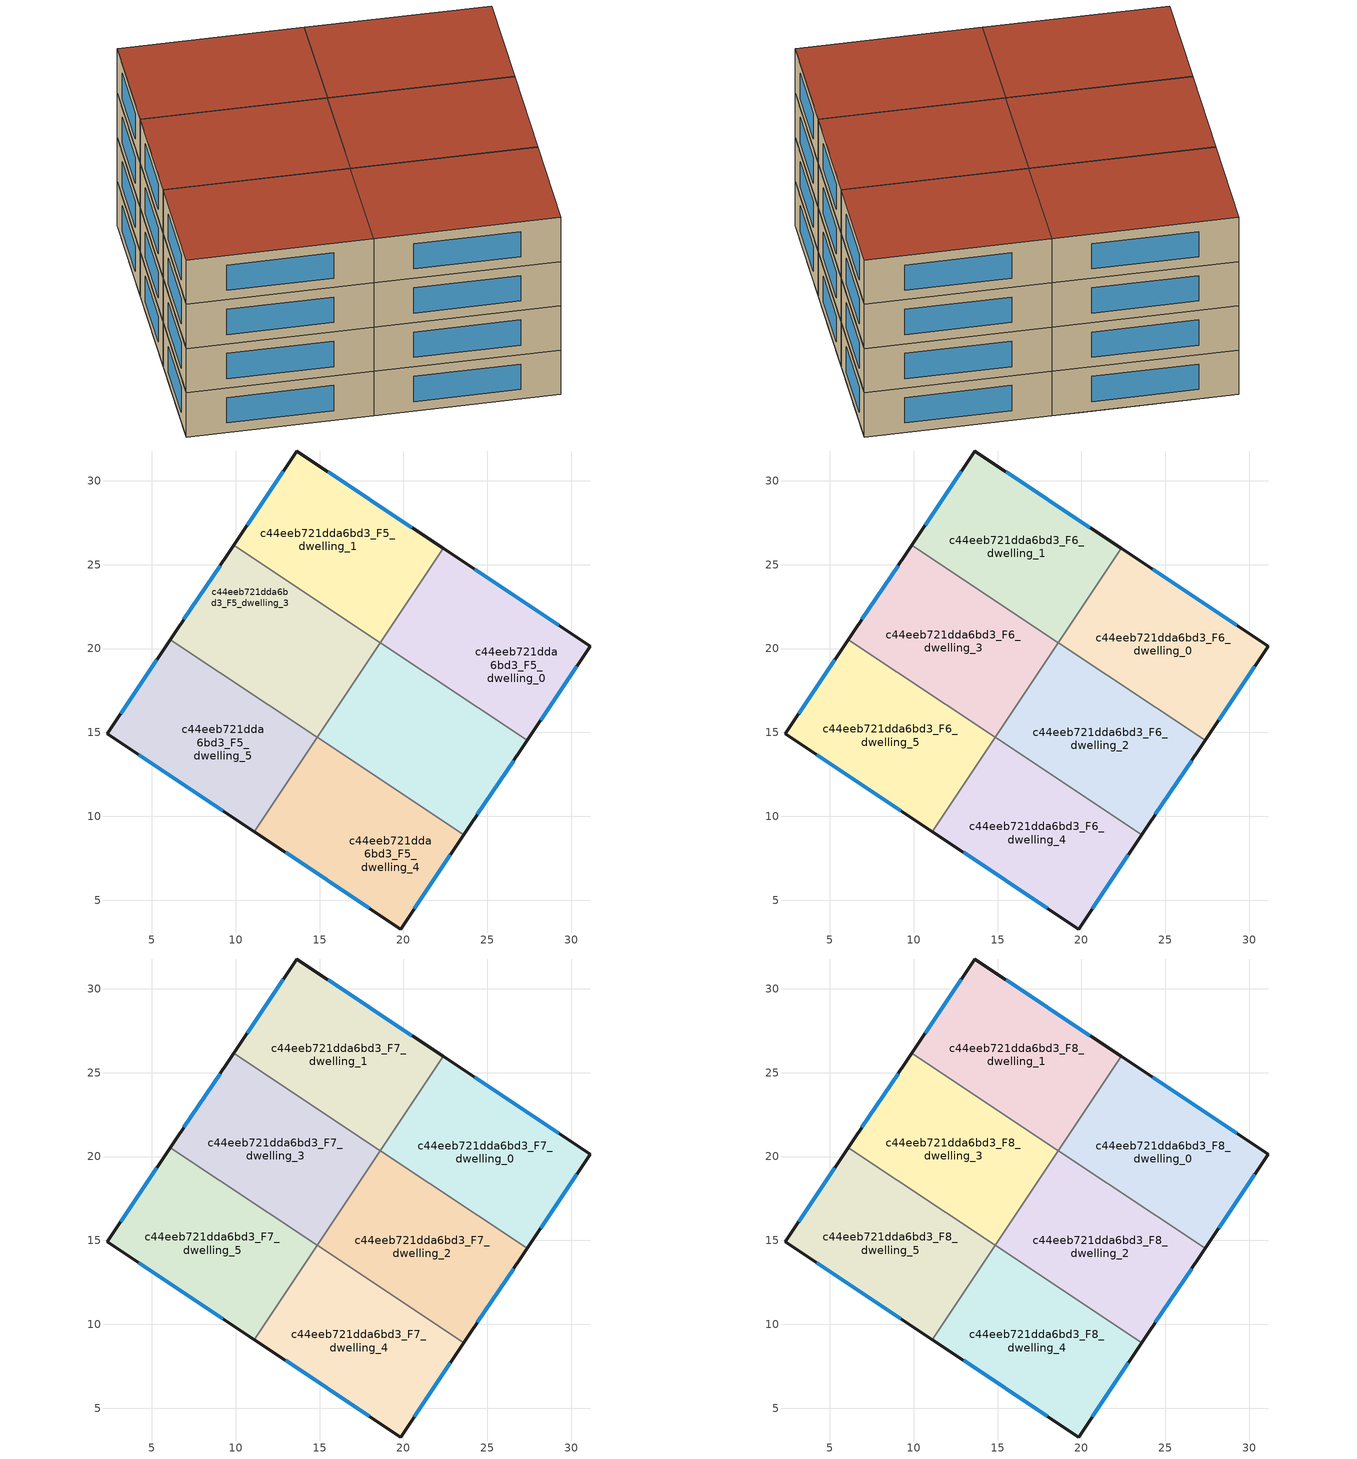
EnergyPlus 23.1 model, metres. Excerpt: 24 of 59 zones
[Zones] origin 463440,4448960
c44eeb721dda6bd3_F5_dwelling_0
 floor to c44eeb721dda6bd3_F4_dwelling_1 (EU_floor_Construction): 31.14,20.15 27.37,14.53 22.36,17.85 26.1,23.49 z15
 floor to c44eeb721dda6bd3_F4_dwelling_3 (EU_floor_Construction): 26.1,23.49 22.36,17.85 18.63,20.33 22.37,25.97 z15
 wall outside (EU_wall_Construction): 27.37,14.53 31.14,20.15 22.37,25.97 z15:18
 wall to c44eeb721dda6bd3_F5_dwelling_1 (EU_wall_Construction): 22.37,25.97 18.63,20.33 z15:18
 wall to c44eeb721dda6bd3_F5_dwelling_2 (EU_wall_Construction): 18.63,20.33 27.37,14.53 z15:18
 window (EU_Window_Construction): 29.26,21.4 24.25,24.72 / 28.18,15.73 30.33,18.95 z15.64:17.36
c44eeb721dda6bd3_F5_dwelling_1
 floor to c44eeb721dda6bd3_F4_dwelling_6 (EU_floor_Construction): 21.1,26.81 17.36,21.18 9.87,26.15 13.63,31.78 z15
 floor to c44eeb721dda6bd3_F4_dwelling_3 (EU_floor_Construction): 22.37,25.97 18.63,20.33 17.36,21.18 21.1,26.81 z15
 wall outside (EU_wall_Construction): 22.37,25.97 13.63,31.78 9.87,26.15 z15:18
 wall to c44eeb721dda6bd3_F5_dwelling_3 (EU_wall_Construction): 9.87,26.15 18.61,20.35 z15:18
 wall to c44eeb721dda6bd3_F5_dwelling_2 (EU_wall_Construction): 18.61,20.35 18.63,20.33 z15:18
 window (EU_Window_Construction): 12.82,30.57 10.67,27.36 / 20.5,27.21 15.5,30.53 z15.64:17.36
c44eeb721dda6bd3_F5_dwelling_2
 floor to c44eeb721dda6bd3_F4_dwelling_0 (EU_floor_Construction): 25.51,11.74 23.61,8.9 18.62,12.22 20.51,15.06 z15
 floor to c44eeb721dda6bd3_F4_dwelling_1 (EU_floor_Construction): 27.37,14.53 25.51,11.74 20.51,15.06 22.36,17.85 z15
 floor to c44eeb721dda6bd3_F4_dwelling_2 (EU_floor_Construction): 20.49,15.04 18.62,12.22 14.86,14.71 16.74,17.53 z15
 floor to c44eeb721dda6bd3_F4_dwelling_3 (EU_floor_Construction): 22.36,17.85 20.49,15.04 16.74,17.53 18.61,20.35 z15
 wall outside (EU_wall_Construction): 23.61,8.9 27.37,14.53 z15:18
 wall to c44eeb721dda6bd3_F5_dwelling_3 (EU_wall_Construction): 18.61,20.35 14.86,14.71 z15:18
 wall to c44eeb721dda6bd3_F5_dwelling_4 (EU_wall_Construction): 14.86,14.71 23.61,8.9 z15:18
 window (EU_Window_Construction): 24.41,10.11 26.57,13.32 z15.64:17.36
c44eeb721dda6bd3_F5_dwelling_3
 floor to c44eeb721dda6bd3_F4_dwelling_3 (EU_floor_Construction): 18.61,20.35 16.74,17.53 15.49,18.36 17.36,21.18 z15
 floor to c44eeb721dda6bd3_F4_dwelling_5 (EU_floor_Construction): 17.35,21.16 15.49,18.36 10.48,21.68 8.61,18.86 6.1,20.53 9.86,26.14 z15
 floor to c44eeb721dda6bd3_F4_dwelling_6 (EU_floor_Construction): 17.36,21.18 17.35,21.16 9.86,26.14 9.87,26.15 z15
 floor to c44eeb721dda6bd3_F4_dwelling_4 (EU_floor_Construction): 15.49,18.36 13.61,15.54 8.61,18.86 10.48,21.68 z15
 floor to c44eeb721dda6bd3_F4_dwelling_2 (EU_floor_Construction): 16.74,17.53 14.87,14.71 13.61,15.54 15.49,18.36 z15
 wall outside (EU_wall_Construction): 9.87,26.15 6.1,20.53 z15:18
 wall to c44eeb721dda6bd3_F5_dwelling_5 (EU_wall_Construction): 6.1,20.53 14.84,14.72 z15:18
 wall to c44eeb721dda6bd3_F5_dwelling_4 (EU_wall_Construction): 14.85,14.72 14.87,14.71 z15:18
 window (EU_Window_Construction): 9.06,24.95 6.91,21.73 z15.64:17.36
c44eeb721dda6bd3_F5_dwelling_4
 floor to c44eeb721dda6bd3_F4_dwelling_0 (EU_floor_Construction): 23.61,8.9 19.84,3.28 14.87,6.58 18.62,12.22 z15
 floor to c44eeb721dda6bd3_F4_dwelling_2 (EU_floor_Construction): 18.62,12.22 14.87,6.58 11.1,9.09 14.84,14.72 z15
 wall outside (EU_wall_Construction): 11.1,9.09 19.84,3.28 23.61,8.9 z15:18
 wall to c44eeb721dda6bd3_F5_dwelling_5 (EU_wall_Construction): 14.84,14.72 11.1,9.09 z15:18
 window (EU_Window_Construction): 20.65,4.48 22.8,7.7 / 12.97,7.84 17.97,4.52 z15.64:17.36
c44eeb721dda6bd3_F5_dwelling_5
 floor to c44eeb721dda6bd3_F4_dwelling_4 (EU_floor_Construction): 13.61,15.54 9.87,9.9 4.87,13.23 8.61,18.86 z15
 floor to c44eeb721dda6bd3_F4_dwelling_2 (EU_floor_Construction): 14.84,14.72 11.1,9.09 9.87,9.9 13.61,15.54 z15
 floor to c44eeb721dda6bd3_F4_dwelling_5 (EU_floor_Construction): 8.61,18.86 4.87,13.23 2.34,14.91 6.1,20.53 z15
 wall outside (EU_wall_Construction): 6.1,20.53 2.34,14.91 11.1,9.09 z15:18
 window (EU_Window_Construction): 5.3,19.33 3.14,16.11 / 4.21,13.66 9.22,10.33 z15.64:17.36
c44eeb721dda6bd3_F6_dwelling_0
 floor to c44eeb721dda6bd3_F5_dwelling_0 (EU_floor_Construction): 31.14,20.15 27.37,14.53 18.63,20.33 22.37,25.97 z18
 wall outside (EU_wall_Construction): 27.37,14.53 31.14,20.15 22.37,25.97 z18:21
 wall to c44eeb721dda6bd3_F6_dwelling_1 (EU_wall_Construction): 22.37,25.97 18.63,20.33 z18:21
 wall to c44eeb721dda6bd3_F6_dwelling_2 (EU_wall_Construction): 18.63,20.33 27.37,14.53 z18:21
 window (EU_Window_Construction): 29.26,21.4 24.25,24.72 / 28.18,15.73 30.33,18.95 z18.64:20.36
c44eeb721dda6bd3_F6_dwelling_1
 floor to c44eeb721dda6bd3_F5_dwelling_1 (EU_floor_Construction): 22.37,25.97 18.63,20.33 9.87,26.15 13.63,31.78 z18
 wall outside (EU_wall_Construction): 22.37,25.97 13.63,31.78 9.87,26.15 z18:21
 wall to c44eeb721dda6bd3_F6_dwelling_3 (EU_wall_Construction): 9.87,26.15 18.61,20.35 z18:21
 wall to c44eeb721dda6bd3_F6_dwelling_2 (EU_wall_Construction): 18.61,20.35 18.63,20.33 z18:21
 window (EU_Window_Construction): 12.82,30.57 10.67,27.36 / 20.5,27.21 15.5,30.53 z18.64:20.36
c44eeb721dda6bd3_F6_dwelling_2
 floor to c44eeb721dda6bd3_F5_dwelling_2 (EU_floor_Construction): 27.37,14.53 23.61,8.9 14.86,14.71 18.61,20.35 z18
 wall outside (EU_wall_Construction): 23.61,8.9 27.37,14.53 z18:21
 wall to c44eeb721dda6bd3_F6_dwelling_3 (EU_wall_Construction): 18.61,20.35 14.86,14.71 z18:21
 wall to c44eeb721dda6bd3_F6_dwelling_4 (EU_wall_Construction): 14.86,14.71 23.61,8.9 z18:21
 window (EU_Window_Construction): 24.41,10.11 26.57,13.32 z18.64:20.36
c44eeb721dda6bd3_F6_dwelling_3
 floor to c44eeb721dda6bd3_F5_dwelling_3 (EU_floor_Construction): 18.61,20.35 14.86,14.71 6.1,20.53 9.87,26.15 z18
 wall outside (EU_wall_Construction): 9.87,26.15 6.1,20.53 z18:21
 wall to c44eeb721dda6bd3_F6_dwelling_5 (EU_wall_Construction): 6.1,20.53 14.84,14.72 z18:21
 wall to c44eeb721dda6bd3_F6_dwelling_4 (EU_wall_Construction): 14.85,14.72 14.87,14.71 z18:21
 window (EU_Window_Construction): 9.06,24.95 6.91,21.73 z18.64:20.36
c44eeb721dda6bd3_F6_dwelling_4
 floor to c44eeb721dda6bd3_F5_dwelling_4 (EU_floor_Construction): 23.61,8.9 19.84,3.28 11.1,9.09 14.84,14.72 z18
 wall outside (EU_wall_Construction): 11.1,9.09 19.84,3.28 23.61,8.9 z18:21
 wall to c44eeb721dda6bd3_F6_dwelling_5 (EU_wall_Construction): 14.84,14.72 11.1,9.09 z18:21
 window (EU_Window_Construction): 20.65,4.48 22.8,7.7 / 12.97,7.84 17.97,4.52 z18.64:20.36
c44eeb721dda6bd3_F6_dwelling_5
 floor to c44eeb721dda6bd3_F5_dwelling_5 (EU_floor_Construction): 14.84,14.72 11.1,9.09 2.34,14.91 6.1,20.53 z18
 wall outside (EU_wall_Construction): 6.1,20.53 2.34,14.91 11.1,9.09 z18:21
 window (EU_Window_Construction): 5.3,19.33 3.14,16.11 / 4.21,13.66 9.22,10.33 z18.64:20.36
c44eeb721dda6bd3_F7_dwelling_0
 floor to c44eeb721dda6bd3_F6_dwelling_0 (EU_floor_Construction): 31.14,20.15 27.37,14.53 18.63,20.33 22.37,25.97 z21
 wall outside (EU_wall_Construction): 27.37,14.53 31.14,20.15 22.37,25.97 z21:24
 wall to c44eeb721dda6bd3_F7_dwelling_1 (EU_wall_Construction): 22.37,25.97 18.63,20.33 z21:24
 wall to c44eeb721dda6bd3_F7_dwelling_2 (EU_wall_Construction): 18.63,20.33 27.37,14.53 z21:24
 window (EU_Window_Construction): 29.26,21.4 24.25,24.72 / 28.18,15.73 30.33,18.95 z21.64:23.36
c44eeb721dda6bd3_F7_dwelling_1
 floor to c44eeb721dda6bd3_F6_dwelling_1 (EU_floor_Construction): 22.37,25.97 18.63,20.33 9.87,26.15 13.63,31.78 z21
 wall outside (EU_wall_Construction): 22.37,25.97 13.63,31.78 9.87,26.15 z21:24
 wall to c44eeb721dda6bd3_F7_dwelling_3 (EU_wall_Construction): 9.87,26.15 18.61,20.35 z21:24
 wall to c44eeb721dda6bd3_F7_dwelling_2 (EU_wall_Construction): 18.61,20.35 18.63,20.33 z21:24
 window (EU_Window_Construction): 12.82,30.57 10.67,27.36 / 20.5,27.21 15.5,30.53 z21.64:23.36
c44eeb721dda6bd3_F7_dwelling_2
 floor to c44eeb721dda6bd3_F6_dwelling_2 (EU_floor_Construction): 27.37,14.53 23.61,8.9 14.86,14.71 18.61,20.35 z21
 wall outside (EU_wall_Construction): 23.61,8.9 27.37,14.53 z21:24
 wall to c44eeb721dda6bd3_F7_dwelling_3 (EU_wall_Construction): 18.61,20.35 14.86,14.71 z21:24
 wall to c44eeb721dda6bd3_F7_dwelling_4 (EU_wall_Construction): 14.86,14.71 23.61,8.9 z21:24
 window (EU_Window_Construction): 24.41,10.11 26.57,13.32 z21.64:23.36
c44eeb721dda6bd3_F7_dwelling_3
 floor to c44eeb721dda6bd3_F6_dwelling_3 (EU_floor_Construction): 18.61,20.35 14.86,14.71 6.1,20.53 9.87,26.15 z21
 wall outside (EU_wall_Construction): 9.87,26.15 6.1,20.53 z21:24
 wall to c44eeb721dda6bd3_F7_dwelling_5 (EU_wall_Construction): 6.1,20.53 14.84,14.72 z21:24
 wall to c44eeb721dda6bd3_F7_dwelling_4 (EU_wall_Construction): 14.85,14.72 14.87,14.71 z21:24
 window (EU_Window_Construction): 9.06,24.95 6.91,21.73 z21.64:23.36
c44eeb721dda6bd3_F7_dwelling_4
 floor to c44eeb721dda6bd3_F6_dwelling_4 (EU_floor_Construction): 23.61,8.9 19.84,3.28 11.1,9.09 14.84,14.72 z21
 wall outside (EU_wall_Construction): 11.1,9.09 19.84,3.28 23.61,8.9 z21:24
 wall to c44eeb721dda6bd3_F7_dwelling_5 (EU_wall_Construction): 14.84,14.72 11.1,9.09 z21:24
 window (EU_Window_Construction): 20.65,4.48 22.8,7.7 / 12.97,7.84 17.97,4.52 z21.64:23.36
c44eeb721dda6bd3_F7_dwelling_5
 floor to c44eeb721dda6bd3_F6_dwelling_5 (EU_floor_Construction): 14.84,14.72 11.1,9.09 2.34,14.91 6.1,20.53 z21
 wall outside (EU_wall_Construction): 6.1,20.53 2.34,14.91 11.1,9.09 z21:24
 window (EU_Window_Construction): 5.3,19.33 3.14,16.11 / 4.21,13.66 9.22,10.33 z21.64:23.36
c44eeb721dda6bd3_F8_dwelling_0
 floor to c44eeb721dda6bd3_F7_dwelling_0 (EU_floor_Construction): 31.14,20.15 27.37,14.53 18.63,20.33 22.37,25.97 z24
 wall outside (EU_wall_Construction): 27.37,14.53 31.14,20.15 22.37,25.97 z24:27
 wall to c44eeb721dda6bd3_F8_dwelling_1 (EU_wall_Construction): 22.37,25.97 18.63,20.33 z24:27
 wall to c44eeb721dda6bd3_F8_dwelling_2 (EU_wall_Construction): 18.63,20.33 27.37,14.53 z24:27
 window (EU_Window_Construction): 29.26,21.4 24.25,24.72 / 28.18,15.73 30.33,18.95 z24.64:26.36
 roof outside (EU_roof_Construction): 27.37,14.53 31.14,20.15 22.37,25.97 18.63,20.33 z27
c44eeb721dda6bd3_F8_dwelling_1
 floor to c44eeb721dda6bd3_F7_dwelling_1 (EU_floor_Construction): 22.37,25.97 18.63,20.33 9.87,26.15 13.63,31.78 z24
 wall outside (EU_wall_Construction): 22.37,25.97 13.63,31.78 9.87,26.15 z24:27
 wall to c44eeb721dda6bd3_F8_dwelling_3 (EU_wall_Construction): 9.87,26.15 18.61,20.35 z24:27
 wall to c44eeb721dda6bd3_F8_dwelling_2 (EU_wall_Construction): 18.61,20.35 18.63,20.33 z24:27
 window (EU_Window_Construction): 12.82,30.57 10.67,27.36 / 20.5,27.21 15.5,30.53 z24.64:26.36
 roof outside (EU_roof_Construction): 18.63,20.33 22.37,25.97 13.63,31.78 9.87,26.15 z27
c44eeb721dda6bd3_F8_dwelling_2
 floor to c44eeb721dda6bd3_F7_dwelling_2 (EU_floor_Construction): 27.37,14.53 23.61,8.9 14.86,14.71 18.61,20.35 z24
 wall outside (EU_wall_Construction): 23.61,8.9 27.37,14.53 z24:27
 wall to c44eeb721dda6bd3_F8_dwelling_3 (EU_wall_Construction): 18.61,20.35 14.86,14.71 z24:27
 wall to c44eeb721dda6bd3_F8_dwelling_4 (EU_wall_Construction): 14.86,14.71 23.61,8.9 z24:27
 window (EU_Window_Construction): 24.41,10.11 26.57,13.32 z24.64:26.36
 roof outside (EU_roof_Construction): 23.61,8.9 27.37,14.53 18.61,20.35 14.86,14.71 z27
c44eeb721dda6bd3_F8_dwelling_3
 floor to c44eeb721dda6bd3_F7_dwelling_3 (EU_floor_Construction): 18.61,20.35 14.86,14.71 6.1,20.53 9.87,26.15 z24
 wall outside (EU_wall_Construction): 9.87,26.15 6.1,20.53 z24:27
 wall to c44eeb721dda6bd3_F8_dwelling_5 (EU_wall_Construction): 6.1,20.53 14.84,14.72 z24:27
 wall to c44eeb721dda6bd3_F8_dwelling_4 (EU_wall_Construction): 14.85,14.72 14.87,14.71 z24:27
 window (EU_Window_Construction): 9.06,24.95 6.91,21.73 z24.64:26.36
 roof outside (EU_roof_Construction): 14.86,14.71 18.61,20.35 9.87,26.15 6.1,20.53 z27
c44eeb721dda6bd3_F8_dwelling_4
 floor to c44eeb721dda6bd3_F7_dwelling_4 (EU_floor_Construction): 23.61,8.9 19.84,3.28 11.1,9.09 14.84,14.72 z24
 wall outside (EU_wall_Construction): 11.1,9.09 19.84,3.28 23.61,8.9 z24:27
 wall to c44eeb721dda6bd3_F8_dwelling_5 (EU_wall_Construction): 14.84,14.72 11.1,9.09 z24:27
 window (EU_Window_Construction): 20.65,4.48 22.8,7.7 / 12.97,7.84 17.97,4.52 z24.64:26.36
 roof outside (EU_roof_Construction): 19.84,3.28 23.61,8.9 14.84,14.72 11.1,9.09 z27
c44eeb721dda6bd3_F8_dwelling_5
 floor to c44eeb721dda6bd3_F7_dwelling_5 (EU_floor_Construction): 14.84,14.72 11.1,9.09 2.34,14.91 6.1,20.53 z24
 wall outside (EU_wall_Construction): 6.1,20.53 2.34,14.91 11.1,9.09 z24:27
 window (EU_Window_Construction): 5.3,19.33 3.14,16.11 / 4.21,13.66 9.22,10.33 z24.64:26.36
 roof outside (EU_roof_Construction): 11.1,9.09 14.84,14.72 6.1,20.53 2.34,14.91 z27
[Building]
EU S2 Campaign: North Axis=0; Terrain=City; Solar Distribution=FullExterior
[Site:Location]
Yerevan-Zvartnots.Intl.AP: Latitude=40.15; Longitude=44.383; Time Zone=4; Elevation=854
[SizingPeriod:WeatherFileDays]
AnnualSizingPeriod: Begin Month=1; Begin Day of Month=1; End Month=12; End Day of Month=31; Day of Week for Start Day=Monday; Use Weather File Daylight Saving Period=No; Use Weather File Rain and Snow Indicators=No
[MATERIAL]
EU_InternalMass_Material: Roughness=MediumRough; Thickness=0.1; Conductivity=1; Density=1800; Specific Heat=900; Thermal Absorptance=0.9; Solar Absorptance=0.7; Visible Absorptance=0.7
[MATERIAL:NOMASS] Roughness=MediumRough; Thermal Absorptance=0.9; Solar Absorptance=0.7; Visible Absorptance=0.7
Name | Thermal Resistance
EU_wall_NoMass | 1.05043
EU_roof_NoMass | 1.45357
EU_floor_NoMass | 0.478065
[WINDOWMATERIAL:SIMPLEGLAZINGSYSTEM]
EU_Window_SimpleGlazing: UFactor=2.5566; Solar Heat Gain Coefficient=0.75; Visible Transmittance=0.75
[CONSTRUCTION]
EU_wall_Construction: EU_wall_NoMass
EU_roof_Construction: EU_roof_NoMass
EU_floor_Construction: EU_floor_NoMass
EU_Window_Construction: EU_Window_SimpleGlazing
EU_InternalMass_Construction: EU_InternalMass_Material
[ZONE] Type=1; Multiplier=1; Ceiling Height=autocalculate; Floor Area=autocalculate; Part of Total Floor Area=Yes
Name | Volume
c44eeb721dda6bd3_F5_dwelling_0; c44eeb721dda6bd3_F6_dwelling_0; c44eeb721dda6bd3_F7_dwelling_0; c44eeb721dda6bd3_F8_dwelling_0; c44eeb721dda6bd3_F5_dwelling_2; c44eeb721dda6bd3_F6_dwelling_2; c44eeb721dda6bd3_F7_dwelling_2; c44eeb721dda6bd3_F8_dwelling_2 | 213.324
c44eeb721dda6bd3_F5_dwelling_1; c44eeb721dda6bd3_F6_dwelling_1; c44eeb721dda6bd3_F7_dwelling_1; c44eeb721dda6bd3_F8_dwelling_1; c44eeb721dda6bd3_F5_dwelling_4; c44eeb721dda6bd3_F6_dwelling_4; c44eeb721dda6bd3_F7_dwelling_4; c44eeb721dda6bd3_F8_dwelling_4 | 213.334
c44eeb721dda6bd3_F5_dwelling_3; c44eeb721dda6bd3_F6_dwelling_3; c44eeb721dda6bd3_F7_dwelling_3; c44eeb721dda6bd3_F8_dwelling_3 | 213.352
c44eeb721dda6bd3_F5_dwelling_5; c44eeb721dda6bd3_F6_dwelling_5; c44eeb721dda6bd3_F7_dwelling_5; c44eeb721dda6bd3_F8_dwelling_5 | 213.323
[INTERNALMASS] Construction=EU_InternalMass_Construction
Name | Zone or ZoneList | Surface Area
c44eeb721dda6bd3_F5_dwelling_0_EU_InternalMass | c44eeb721dda6bd3_F5_dwelling_0 | 71.1077
c44eeb721dda6bd3_F5_dwelling_1_EU_InternalMass | c44eeb721dda6bd3_F5_dwelling_1 | 71.1115
c44eeb721dda6bd3_F5_dwelling_2_EU_InternalMass | c44eeb721dda6bd3_F5_dwelling_2 | 71.1078
c44eeb721dda6bd3_F5_dwelling_3_EU_InternalMass | c44eeb721dda6bd3_F5_dwelling_3 | 71.1172
c44eeb721dda6bd3_F5_dwelling_4_EU_InternalMass | c44eeb721dda6bd3_F5_dwelling_4 | 71.1115
c44eeb721dda6bd3_F5_dwelling_5_EU_InternalMass | c44eeb721dda6bd3_F5_dwelling_5 | 71.1077
c44eeb721dda6bd3_F6_dwelling_0_EU_InternalMass | c44eeb721dda6bd3_F6_dwelling_0 | 71.1077
c44eeb721dda6bd3_F6_dwelling_1_EU_InternalMass | c44eeb721dda6bd3_F6_dwelling_1 | 71.1115
c44eeb721dda6bd3_F6_dwelling_2_EU_InternalMass | c44eeb721dda6bd3_F6_dwelling_2 | 71.1078
c44eeb721dda6bd3_F6_dwelling_3_EU_InternalMass | c44eeb721dda6bd3_F6_dwelling_3 | 71.1172
c44eeb721dda6bd3_F6_dwelling_4_EU_InternalMass | c44eeb721dda6bd3_F6_dwelling_4 | 71.1115
c44eeb721dda6bd3_F6_dwelling_5_EU_InternalMass | c44eeb721dda6bd3_F6_dwelling_5 | 71.1077
c44eeb721dda6bd3_F7_dwelling_0_EU_InternalMass | c44eeb721dda6bd3_F7_dwelling_0 | 71.1077
c44eeb721dda6bd3_F7_dwelling_1_EU_InternalMass | c44eeb721dda6bd3_F7_dwelling_1 | 71.1115
c44eeb721dda6bd3_F7_dwelling_2_EU_InternalMass | c44eeb721dda6bd3_F7_dwelling_2 | 71.1078
c44eeb721dda6bd3_F7_dwelling_3_EU_InternalMass | c44eeb721dda6bd3_F7_dwelling_3 | 71.1172
c44eeb721dda6bd3_F7_dwelling_4_EU_InternalMass | c44eeb721dda6bd3_F7_dwelling_4 | 71.1115
c44eeb721dda6bd3_F7_dwelling_5_EU_InternalMass | c44eeb721dda6bd3_F7_dwelling_5 | 71.1077
c44eeb721dda6bd3_F8_dwelling_0_EU_InternalMass | c44eeb721dda6bd3_F8_dwelling_0 | 71.1077
c44eeb721dda6bd3_F8_dwelling_1_EU_InternalMass | c44eeb721dda6bd3_F8_dwelling_1 | 71.1115
c44eeb721dda6bd3_F8_dwelling_2_EU_InternalMass | c44eeb721dda6bd3_F8_dwelling_2 | 71.1078
c44eeb721dda6bd3_F8_dwelling_3_EU_InternalMass | c44eeb721dda6bd3_F8_dwelling_3 | 71.1172
c44eeb721dda6bd3_F8_dwelling_4_EU_InternalMass | c44eeb721dda6bd3_F8_dwelling_4 | 71.1115
c44eeb721dda6bd3_F8_dwelling_5_EU_InternalMass | c44eeb721dda6bd3_F8_dwelling_5 | 71.1077
[OTHEREQUIPMENT] Fuel Type=Electricity; Design Level Calculation Method=Watts/Area; Power per Zone Floor Area=1; Fraction Latent=0; Fraction Radiant=0; Fraction Lost=0; Carbon Dioxide Generation Rate=0; EndUse Subcategory=EU_Step8_InternalGains
Name | Zone or ZoneList or Space or SpaceList | Schedule
EU_Step8_InternalGain_c44eeb721dda6bd3_F5_dwelling_0_f000 | c44eeb721dda6bd3_F5_dwelling_0 | EU_Step8_GainSchedule_c44eeb721dda6bd3_F5_dwelling_0_f000
EU_Step8_InternalGain_c44eeb721dda6bd3_F5_dwelling_1_f000 | c44eeb721dda6bd3_F5_dwelling_1 | EU_Step8_GainSchedule_c44eeb721dda6bd3_F5_dwelling_1_f000
EU_Step8_InternalGain_c44eeb721dda6bd3_F5_dwelling_2_f000 | c44eeb721dda6bd3_F5_dwelling_2 | EU_Step8_GainSchedule_c44eeb721dda6bd3_F5_dwelling_2_f000
EU_Step8_InternalGain_c44eeb721dda6bd3_F5_dwelling_3_f000 | c44eeb721dda6bd3_F5_dwelling_3 | EU_Step8_GainSchedule_c44eeb721dda6bd3_F5_dwelling_3_f000
EU_Step8_InternalGain_c44eeb721dda6bd3_F5_dwelling_4_f000 | c44eeb721dda6bd3_F5_dwelling_4 | EU_Step8_GainSchedule_c44eeb721dda6bd3_F5_dwelling_4_f000
EU_Step8_InternalGain_c44eeb721dda6bd3_F5_dwelling_5_f000 | c44eeb721dda6bd3_F5_dwelling_5 | EU_Step8_GainSchedule_c44eeb721dda6bd3_F5_dwelling_5_f000
EU_Step8_InternalGain_c44eeb721dda6bd3_F6_dwelling_0_f000 | c44eeb721dda6bd3_F6_dwelling_0 | EU_Step8_GainSchedule_c44eeb721dda6bd3_F6_dwelling_0_f000
EU_Step8_InternalGain_c44eeb721dda6bd3_F6_dwelling_1_f000 | c44eeb721dda6bd3_F6_dwelling_1 | EU_Step8_GainSchedule_c44eeb721dda6bd3_F6_dwelling_1_f000
EU_Step8_InternalGain_c44eeb721dda6bd3_F6_dwelling_2_f000 | c44eeb721dda6bd3_F6_dwelling_2 | EU_Step8_GainSchedule_c44eeb721dda6bd3_F6_dwelling_2_f000
EU_Step8_InternalGain_c44eeb721dda6bd3_F6_dwelling_3_f000 | c44eeb721dda6bd3_F6_dwelling_3 | EU_Step8_GainSchedule_c44eeb721dda6bd3_F6_dwelling_3_f000
EU_Step8_InternalGain_c44eeb721dda6bd3_F6_dwelling_4_f000 | c44eeb721dda6bd3_F6_dwelling_4 | EU_Step8_GainSchedule_c44eeb721dda6bd3_F6_dwelling_4_f000
EU_Step8_InternalGain_c44eeb721dda6bd3_F6_dwelling_5_f000 | c44eeb721dda6bd3_F6_dwelling_5 | EU_Step8_GainSchedule_c44eeb721dda6bd3_F6_dwelling_5_f000
EU_Step8_InternalGain_c44eeb721dda6bd3_F7_dwelling_0_f000 | c44eeb721dda6bd3_F7_dwelling_0 | EU_Step8_GainSchedule_c44eeb721dda6bd3_F7_dwelling_0_f000
EU_Step8_InternalGain_c44eeb721dda6bd3_F7_dwelling_1_f000 | c44eeb721dda6bd3_F7_dwelling_1 | EU_Step8_GainSchedule_c44eeb721dda6bd3_F7_dwelling_1_f000
EU_Step8_InternalGain_c44eeb721dda6bd3_F7_dwelling_2_f000 | c44eeb721dda6bd3_F7_dwelling_2 | EU_Step8_GainSchedule_c44eeb721dda6bd3_F7_dwelling_2_f000
EU_Step8_InternalGain_c44eeb721dda6bd3_F7_dwelling_3_f000 | c44eeb721dda6bd3_F7_dwelling_3 | EU_Step8_GainSchedule_c44eeb721dda6bd3_F7_dwelling_3_f000
EU_Step8_InternalGain_c44eeb721dda6bd3_F7_dwelling_4_f000 | c44eeb721dda6bd3_F7_dwelling_4 | EU_Step8_GainSchedule_c44eeb721dda6bd3_F7_dwelling_4_f000
EU_Step8_InternalGain_c44eeb721dda6bd3_F7_dwelling_5_f000 | c44eeb721dda6bd3_F7_dwelling_5 | EU_Step8_GainSchedule_c44eeb721dda6bd3_F7_dwelling_5_f000
EU_Step8_InternalGain_c44eeb721dda6bd3_F8_dwelling_0_f000 | c44eeb721dda6bd3_F8_dwelling_0 | EU_Step8_GainSchedule_c44eeb721dda6bd3_F8_dwelling_0_f000
EU_Step8_InternalGain_c44eeb721dda6bd3_F8_dwelling_1_f000 | c44eeb721dda6bd3_F8_dwelling_1 | EU_Step8_GainSchedule_c44eeb721dda6bd3_F8_dwelling_1_f000
EU_Step8_InternalGain_c44eeb721dda6bd3_F8_dwelling_2_f000 | c44eeb721dda6bd3_F8_dwelling_2 | EU_Step8_GainSchedule_c44eeb721dda6bd3_F8_dwelling_2_f000
EU_Step8_InternalGain_c44eeb721dda6bd3_F8_dwelling_3_f000 | c44eeb721dda6bd3_F8_dwelling_3 | EU_Step8_GainSchedule_c44eeb721dda6bd3_F8_dwelling_3_f000
EU_Step8_InternalGain_c44eeb721dda6bd3_F8_dwelling_4_f000 | c44eeb721dda6bd3_F8_dwelling_4 | EU_Step8_GainSchedule_c44eeb721dda6bd3_F8_dwelling_4_f000
EU_Step8_InternalGain_c44eeb721dda6bd3_F8_dwelling_5_f000 | c44eeb721dda6bd3_F8_dwelling_5 | EU_Step8_GainSchedule_c44eeb721dda6bd3_F8_dwelling_5_f000
[ZONEVENTILATION:DESIGNFLOWRATE] Schedule=EU_AlwaysOn; Design Flow Rate Calculation Method=AirChanges/Hour; Air Changes per Hour=0.557805; Ventilation Type=Natural; Fan Pressure Rise=0; Fan Total Efficiency=1; Constant Term Coefficient=1; Temperature Term Coefficient=0; Velocity Term Coefficient=0; Velocity Squared Term Coefficient=0; Minimum Indoor Temperature=-100; Maximum Indoor Temperature=100; Delta Temperature=-100; Minimum Outdoor Temperature=-100; Maximum Outdoor Temperature=100; Maximum Wind Speed=40
Name | Zone or ZoneList or Space or SpaceList
EU_ConstantAir_c44eeb721dda6bd3_F5_dwelling_0 | c44eeb721dda6bd3_F5_dwelling_0
EU_ConstantAir_c44eeb721dda6bd3_F5_dwelling_1 | c44eeb721dda6bd3_F5_dwelling_1
EU_ConstantAir_c44eeb721dda6bd3_F5_dwelling_2 | c44eeb721dda6bd3_F5_dwelling_2
EU_ConstantAir_c44eeb721dda6bd3_F5_dwelling_3 | c44eeb721dda6bd3_F5_dwelling_3
EU_ConstantAir_c44eeb721dda6bd3_F5_dwelling_4 | c44eeb721dda6bd3_F5_dwelling_4
EU_ConstantAir_c44eeb721dda6bd3_F5_dwelling_5 | c44eeb721dda6bd3_F5_dwelling_5
EU_ConstantAir_c44eeb721dda6bd3_F6_dwelling_0 | c44eeb721dda6bd3_F6_dwelling_0
EU_ConstantAir_c44eeb721dda6bd3_F6_dwelling_1 | c44eeb721dda6bd3_F6_dwelling_1
EU_ConstantAir_c44eeb721dda6bd3_F6_dwelling_2 | c44eeb721dda6bd3_F6_dwelling_2
EU_ConstantAir_c44eeb721dda6bd3_F6_dwelling_3 | c44eeb721dda6bd3_F6_dwelling_3
EU_ConstantAir_c44eeb721dda6bd3_F6_dwelling_4 | c44eeb721dda6bd3_F6_dwelling_4
EU_ConstantAir_c44eeb721dda6bd3_F6_dwelling_5 | c44eeb721dda6bd3_F6_dwelling_5
EU_ConstantAir_c44eeb721dda6bd3_F7_dwelling_0 | c44eeb721dda6bd3_F7_dwelling_0
EU_ConstantAir_c44eeb721dda6bd3_F7_dwelling_1 | c44eeb721dda6bd3_F7_dwelling_1
EU_ConstantAir_c44eeb721dda6bd3_F7_dwelling_2 | c44eeb721dda6bd3_F7_dwelling_2
EU_ConstantAir_c44eeb721dda6bd3_F7_dwelling_3 | c44eeb721dda6bd3_F7_dwelling_3
EU_ConstantAir_c44eeb721dda6bd3_F7_dwelling_4 | c44eeb721dda6bd3_F7_dwelling_4
EU_ConstantAir_c44eeb721dda6bd3_F7_dwelling_5 | c44eeb721dda6bd3_F7_dwelling_5
EU_ConstantAir_c44eeb721dda6bd3_F8_dwelling_0 | c44eeb721dda6bd3_F8_dwelling_0
EU_ConstantAir_c44eeb721dda6bd3_F8_dwelling_1 | c44eeb721dda6bd3_F8_dwelling_1
EU_ConstantAir_c44eeb721dda6bd3_F8_dwelling_2 | c44eeb721dda6bd3_F8_dwelling_2
EU_ConstantAir_c44eeb721dda6bd3_F8_dwelling_3 | c44eeb721dda6bd3_F8_dwelling_3
EU_ConstantAir_c44eeb721dda6bd3_F8_dwelling_4 | c44eeb721dda6bd3_F8_dwelling_4
EU_ConstantAir_c44eeb721dda6bd3_F8_dwelling_5 | c44eeb721dda6bd3_F8_dwelling_5
[HVACTEMPLATE:THERMOSTAT] Constant Heating Setpoint=20; Constant Cooling Setpoint=50
EU_HeatOnly_c44eeb721dda6bd3_F0_dwelling_0; EU_HeatOnly_c44eeb721dda6bd3_F0_dwelling_1; EU_HeatOnly_c44eeb721dda6bd3_F0_dwelling_2; EU_HeatOnly_c44eeb721dda6bd3_F0_dwelling_3; EU_HeatOnly_c44eeb721dda6bd3_F0_dwelling_4; EU_HeatOnly_c44eeb721dda6bd3_F0_dwelling_5; EU_HeatOnly_c44eeb721dda6bd3_F0_dwelling_6; EU_HeatOnly_c44eeb721dda6bd3_F1_dwelling_0; EU_HeatOnly_c44eeb721dda6bd3_F1_dwelling_1; EU_HeatOnly_c44eeb721dda6bd3_F1_dwelling_2; EU_HeatOnly_c44eeb721dda6bd3_F1_dwelling_3; EU_HeatOnly_c44eeb721dda6bd3_F1_dwelling_4; EU_HeatOnly_c44eeb721dda6bd3_F1_dwelling_5; EU_HeatOnly_c44eeb721dda6bd3_F1_dwelling_6; EU_HeatOnly_c44eeb721dda6bd3_F2_dwelling_0; EU_HeatOnly_c44eeb721dda6bd3_F2_dwelling_1; EU_HeatOnly_c44eeb721dda6bd3_F2_dwelling_2; EU_HeatOnly_c44eeb721dda6bd3_F2_dwelling_3; EU_HeatOnly_c44eeb721dda6bd3_F2_dwelling_4; EU_HeatOnly_c44eeb721dda6bd3_F2_dwelling_5; EU_HeatOnly_c44eeb721dda6bd3_F2_dwelling_6; EU_HeatOnly_c44eeb721dda6bd3_F3_dwelling_0; EU_HeatOnly_c44eeb721dda6bd3_F3_dwelling_1; EU_HeatOnly_c44eeb721dda6bd3_F3_dwelling_2; EU_HeatOnly_c44eeb721dda6bd3_F3_dwelling_3; EU_HeatOnly_c44eeb721dda6bd3_F3_dwelling_4; EU_HeatOnly_c44eeb721dda6bd3_F3_dwelling_5; EU_HeatOnly_c44eeb721dda6bd3_F3_dwelling_6; EU_HeatOnly_c44eeb721dda6bd3_F4_dwelling_0; EU_HeatOnly_c44eeb721dda6bd3_F4_dwelling_1; EU_HeatOnly_c44eeb721dda6bd3_F4_dwelling_2; EU_HeatOnly_c44eeb721dda6bd3_F4_dwelling_3; EU_HeatOnly_c44eeb721dda6bd3_F4_dwelling_4; EU_HeatOnly_c44eeb721dda6bd3_F4_dwelling_5; EU_HeatOnly_c44eeb721dda6bd3_F4_dwelling_6; EU_HeatOnly_c44eeb721dda6bd3_F5_dwelling_0; EU_HeatOnly_c44eeb721dda6bd3_F5_dwelling_1; EU_HeatOnly_c44eeb721dda6bd3_F5_dwelling_2; EU_HeatOnly_c44eeb721dda6bd3_F5_dwelling_3; EU_HeatOnly_c44eeb721dda6bd3_F5_dwelling_4; EU_HeatOnly_c44eeb721dda6bd3_F5_dwelling_5; EU_HeatOnly_c44eeb721dda6bd3_F6_dwelling_0; EU_HeatOnly_c44eeb721dda6bd3_F6_dwelling_1; EU_HeatOnly_c44eeb721dda6bd3_F6_dwelling_2; EU_HeatOnly_c44eeb721dda6bd3_F6_dwelling_3; EU_HeatOnly_c44eeb721dda6bd3_F6_dwelling_4; EU_HeatOnly_c44eeb721dda6bd3_F6_dwelling_5; EU_HeatOnly_c44eeb721dda6bd3_F7_dwelling_0; EU_HeatOnly_c44eeb721dda6bd3_F7_dwelling_1; EU_HeatOnly_c44eeb721dda6bd3_F7_dwelling_2; EU_HeatOnly_c44eeb721dda6bd3_F7_dwelling_3; EU_HeatOnly_c44eeb721dda6bd3_F7_dwelling_4; EU_HeatOnly_c44eeb721dda6bd3_F7_dwelling_5; EU_HeatOnly_c44eeb721dda6bd3_F8_dwelling_0; EU_HeatOnly_c44eeb721dda6bd3_F8_dwelling_1; EU_HeatOnly_c44eeb721dda6bd3_F8_dwelling_2; EU_HeatOnly_c44eeb721dda6bd3_F8_dwelling_3; EU_HeatOnly_c44eeb721dda6bd3_F8_dwelling_4; EU_HeatOnly_c44eeb721dda6bd3_F8_dwelling_5
[HVACTEMPLATE:ZONE:IDEALLOADSAIRSYSTEM] System Availability Schedule=EU_AlwaysOn; Maximum Heating Supply Air Temperature=50; Minimum Cooling Supply Air Temperature=13; Maximum Heating Supply Air Humidity Ratio=0.0156; Minimum Cooling Supply Air Humidity Ratio=0.0077; Heating Limit=NoLimit; Cooling Limit=NoLimit; Heating Availability Schedule=EU_AlwaysOn; Cooling Availability Schedule=EU_CoolingOff; Dehumidification Control Type=ConstantSensibleHeatRatio; Cooling Sensible Heat Ratio=0.7; Dehumidification Setpoint=60; Humidification Control Type=None; Humidification Setpoint=30; Outdoor Air Method=None; Outdoor Air Flow Rate per Person=0.00944; Outdoor Air Flow Rate per Zone Floor Area=0; Outdoor Air Flow Rate per Zone=0; Demand Controlled Ventilation Type=None; Outdoor Air Economizer Type=NoEconomizer; Heat Recovery Type=None; Sensible Heat Recovery Effectiveness=0.7; Latent Heat Recovery Effectiveness=0.65
Name | Template Thermostat
c44eeb721dda6bd3_F5_dwelling_0 | EU_HeatOnly_c44eeb721dda6bd3_F5_dwelling_0
c44eeb721dda6bd3_F5_dwelling_1 | EU_HeatOnly_c44eeb721dda6bd3_F5_dwelling_1
c44eeb721dda6bd3_F5_dwelling_2 | EU_HeatOnly_c44eeb721dda6bd3_F5_dwelling_2
c44eeb721dda6bd3_F5_dwelling_3 | EU_HeatOnly_c44eeb721dda6bd3_F5_dwelling_3
c44eeb721dda6bd3_F5_dwelling_4 | EU_HeatOnly_c44eeb721dda6bd3_F5_dwelling_4
c44eeb721dda6bd3_F5_dwelling_5 | EU_HeatOnly_c44eeb721dda6bd3_F5_dwelling_5
c44eeb721dda6bd3_F6_dwelling_0 | EU_HeatOnly_c44eeb721dda6bd3_F6_dwelling_0
c44eeb721dda6bd3_F6_dwelling_1 | EU_HeatOnly_c44eeb721dda6bd3_F6_dwelling_1
c44eeb721dda6bd3_F6_dwelling_2 | EU_HeatOnly_c44eeb721dda6bd3_F6_dwelling_2
c44eeb721dda6bd3_F6_dwelling_3 | EU_HeatOnly_c44eeb721dda6bd3_F6_dwelling_3
c44eeb721dda6bd3_F6_dwelling_4 | EU_HeatOnly_c44eeb721dda6bd3_F6_dwelling_4
c44eeb721dda6bd3_F6_dwelling_5 | EU_HeatOnly_c44eeb721dda6bd3_F6_dwelling_5
c44eeb721dda6bd3_F7_dwelling_0 | EU_HeatOnly_c44eeb721dda6bd3_F7_dwelling_0
c44eeb721dda6bd3_F7_dwelling_1 | EU_HeatOnly_c44eeb721dda6bd3_F7_dwelling_1
c44eeb721dda6bd3_F7_dwelling_2 | EU_HeatOnly_c44eeb721dda6bd3_F7_dwelling_2
c44eeb721dda6bd3_F7_dwelling_3 | EU_HeatOnly_c44eeb721dda6bd3_F7_dwelling_3
c44eeb721dda6bd3_F7_dwelling_4 | EU_HeatOnly_c44eeb721dda6bd3_F7_dwelling_4
c44eeb721dda6bd3_F7_dwelling_5 | EU_HeatOnly_c44eeb721dda6bd3_F7_dwelling_5
c44eeb721dda6bd3_F8_dwelling_0 | EU_HeatOnly_c44eeb721dda6bd3_F8_dwelling_0
c44eeb721dda6bd3_F8_dwelling_1 | EU_HeatOnly_c44eeb721dda6bd3_F8_dwelling_1
c44eeb721dda6bd3_F8_dwelling_2 | EU_HeatOnly_c44eeb721dda6bd3_F8_dwelling_2
c44eeb721dda6bd3_F8_dwelling_3 | EU_HeatOnly_c44eeb721dda6bd3_F8_dwelling_3
c44eeb721dda6bd3_F8_dwelling_4 | EU_HeatOnly_c44eeb721dda6bd3_F8_dwelling_4
c44eeb721dda6bd3_F8_dwelling_5 | EU_HeatOnly_c44eeb721dda6bd3_F8_dwelling_5
[SIZING:ZONE] Zone Cooling Design Supply Air Temperature Input Method=SupplyAirTemperature; Zone Cooling Design Supply Air Temperature=13; Zone Heating Design Supply Air Temperature Input Method=SupplyAirTemperature; Zone Heating Design Supply Air Temperature=50; Zone Cooling Design Supply Air Humidity Ratio=0.008; Zone Heating Design Supply Air Humidity Ratio=0.008; Cooling Design Air Flow Method=DesignDay; Cooling Design Air Flow Rate=0; Cooling Minimum Air Flow per Zone Floor Area=0.000762; Cooling Minimum Air Flow=0; Cooling Minimum Air Flow Fraction=0.2; Heating Design Air Flow Method=DesignDay; Heating Design Air Flow Rate=0; Heating Maximum Air Flow per Zone Floor Area=0.002032; Heating Maximum Air Flow=0.141576; Heating Maximum Air Flow Fraction=0.3; Account for Dedicated Outdoor Air System=No; Dedicated Outdoor Air System Control Strategy=NeutralSupplyAir; Dedicated Outdoor Air Low Setpoint Temperature for Design=autosize; Dedicated Outdoor Air High Setpoint Temperature for Design=autosize; Zone Load Sizing Method=Sensible Load Only No Latent Load; Zone Latent Cooling Design Supply Air Humidity Ratio Input Method=HumidityRatioDifference; Zone Cooling Design Supply Air Humidity Ratio Difference=0.005; Zone Latent Heating Design Supply Air Humidity Ratio Input Method=HumidityRatioDifference; Zone Humidification Design Supply Air Humidity Ratio Difference=0.005
c44eeb721dda6bd3_F5_dwelling_0; c44eeb721dda6bd3_F5_dwelling_1; c44eeb721dda6bd3_F5_dwelling_2; c44eeb721dda6bd3_F5_dwelling_3; c44eeb721dda6bd3_F5_dwelling_4; c44eeb721dda6bd3_F5_dwelling_5; c44eeb721dda6bd3_F6_dwelling_0; c44eeb721dda6bd3_F6_dwelling_1; c44eeb721dda6bd3_F6_dwelling_2; c44eeb721dda6bd3_F6_dwelling_3; c44eeb721dda6bd3_F6_dwelling_4; c44eeb721dda6bd3_F6_dwelling_5; c44eeb721dda6bd3_F7_dwelling_0; c44eeb721dda6bd3_F7_dwelling_1; c44eeb721dda6bd3_F7_dwelling_2; c44eeb721dda6bd3_F7_dwelling_3; c44eeb721dda6bd3_F7_dwelling_4; c44eeb721dda6bd3_F7_dwelling_5; c44eeb721dda6bd3_F8_dwelling_0; c44eeb721dda6bd3_F8_dwelling_1; c44eeb721dda6bd3_F8_dwelling_2; c44eeb721dda6bd3_F8_dwelling_3; c44eeb721dda6bd3_F8_dwelling_4; c44eeb721dda6bd3_F8_dwelling_5
[SCHEDULE:CONSTANT]
Name | Hourly Value
EU_AlwaysOn | 1
EU_CoolingOff | 0
[SCHEDULE:FILE] Column Number=1; Rows to Skip at Top=0; Number of Hours of Data=8760; Column Separator=Comma; Interpolate to Timestep=No; Minutes per Item=60; Adjust Schedule for Daylight Savings=Yes
Name | File
EU_Step8_GainSchedule_c44eeb721dda6bd3_F5_dwelling_0_f000 | ../../schedules/c44eeb721dda6bd3/c44eeb721dda6bd3_F5_dwelling_0_f000_gain.csv
EU_Step8_GainSchedule_c44eeb721dda6bd3_F5_dwelling_1_f000 | ../../schedules/c44eeb721dda6bd3/c44eeb721dda6bd3_F5_dwelling_1_f000_gain.csv
EU_Step8_GainSchedule_c44eeb721dda6bd3_F5_dwelling_2_f000 | ../../schedules/c44eeb721dda6bd3/c44eeb721dda6bd3_F5_dwelling_2_f000_gain.csv
EU_Step8_GainSchedule_c44eeb721dda6bd3_F5_dwelling_3_f000 | ../../schedules/c44eeb721dda6bd3/c44eeb721dda6bd3_F5_dwelling_3_f000_gain.csv
EU_Step8_GainSchedule_c44eeb721dda6bd3_F5_dwelling_4_f000 | ../../schedules/c44eeb721dda6bd3/c44eeb721dda6bd3_F5_dwelling_4_f000_gain.csv
EU_Step8_GainSchedule_c44eeb721dda6bd3_F5_dwelling_5_f000 | ../../schedules/c44eeb721dda6bd3/c44eeb721dda6bd3_F5_dwelling_5_f000_gain.csv
EU_Step8_GainSchedule_c44eeb721dda6bd3_F6_dwelling_0_f000 | ../../schedules/c44eeb721dda6bd3/c44eeb721dda6bd3_F6_dwelling_0_f000_gain.csv
EU_Step8_GainSchedule_c44eeb721dda6bd3_F6_dwelling_1_f000 | ../../schedules/c44eeb721dda6bd3/c44eeb721dda6bd3_F6_dwelling_1_f000_gain.csv
EU_Step8_GainSchedule_c44eeb721dda6bd3_F6_dwelling_2_f000 | ../../schedules/c44eeb721dda6bd3/c44eeb721dda6bd3_F6_dwelling_2_f000_gain.csv
EU_Step8_GainSchedule_c44eeb721dda6bd3_F6_dwelling_3_f000 | ../../schedules/c44eeb721dda6bd3/c44eeb721dda6bd3_F6_dwelling_3_f000_gain.csv
EU_Step8_GainSchedule_c44eeb721dda6bd3_F6_dwelling_4_f000 | ../../schedules/c44eeb721dda6bd3/c44eeb721dda6bd3_F6_dwelling_4_f000_gain.csv
EU_Step8_GainSchedule_c44eeb721dda6bd3_F6_dwelling_5_f000 | ../../schedules/c44eeb721dda6bd3/c44eeb721dda6bd3_F6_dwelling_5_f000_gain.csv
EU_Step8_GainSchedule_c44eeb721dda6bd3_F7_dwelling_0_f000 | ../../schedules/c44eeb721dda6bd3/c44eeb721dda6bd3_F7_dwelling_0_f000_gain.csv
EU_Step8_GainSchedule_c44eeb721dda6bd3_F7_dwelling_1_f000 | ../../schedules/c44eeb721dda6bd3/c44eeb721dda6bd3_F7_dwelling_1_f000_gain.csv
EU_Step8_GainSchedule_c44eeb721dda6bd3_F7_dwelling_2_f000 | ../../schedules/c44eeb721dda6bd3/c44eeb721dda6bd3_F7_dwelling_2_f000_gain.csv
EU_Step8_GainSchedule_c44eeb721dda6bd3_F7_dwelling_3_f000 | ../../schedules/c44eeb721dda6bd3/c44eeb721dda6bd3_F7_dwelling_3_f000_gain.csv
EU_Step8_GainSchedule_c44eeb721dda6bd3_F7_dwelling_4_f000 | ../../schedules/c44eeb721dda6bd3/c44eeb721dda6bd3_F7_dwelling_4_f000_gain.csv
EU_Step8_GainSchedule_c44eeb721dda6bd3_F7_dwelling_5_f000 | ../../schedules/c44eeb721dda6bd3/c44eeb721dda6bd3_F7_dwelling_5_f000_gain.csv
EU_Step8_GainSchedule_c44eeb721dda6bd3_F8_dwelling_0_f000 | ../../schedules/c44eeb721dda6bd3/c44eeb721dda6bd3_F8_dwelling_0_f000_gain.csv
EU_Step8_GainSchedule_c44eeb721dda6bd3_F8_dwelling_1_f000 | ../../schedules/c44eeb721dda6bd3/c44eeb721dda6bd3_F8_dwelling_1_f000_gain.csv
EU_Step8_GainSchedule_c44eeb721dda6bd3_F8_dwelling_2_f000 | ../../schedules/c44eeb721dda6bd3/c44eeb721dda6bd3_F8_dwelling_2_f000_gain.csv
EU_Step8_GainSchedule_c44eeb721dda6bd3_F8_dwelling_3_f000 | ../../schedules/c44eeb721dda6bd3/c44eeb721dda6bd3_F8_dwelling_3_f000_gain.csv
EU_Step8_GainSchedule_c44eeb721dda6bd3_F8_dwelling_4_f000 | ../../schedules/c44eeb721dda6bd3/c44eeb721dda6bd3_F8_dwelling_4_f000_gain.csv
EU_Step8_GainSchedule_c44eeb721dda6bd3_F8_dwelling_5_f000 | ../../schedules/c44eeb721dda6bd3/c44eeb721dda6bd3_F8_dwelling_5_f000_gain.csv
